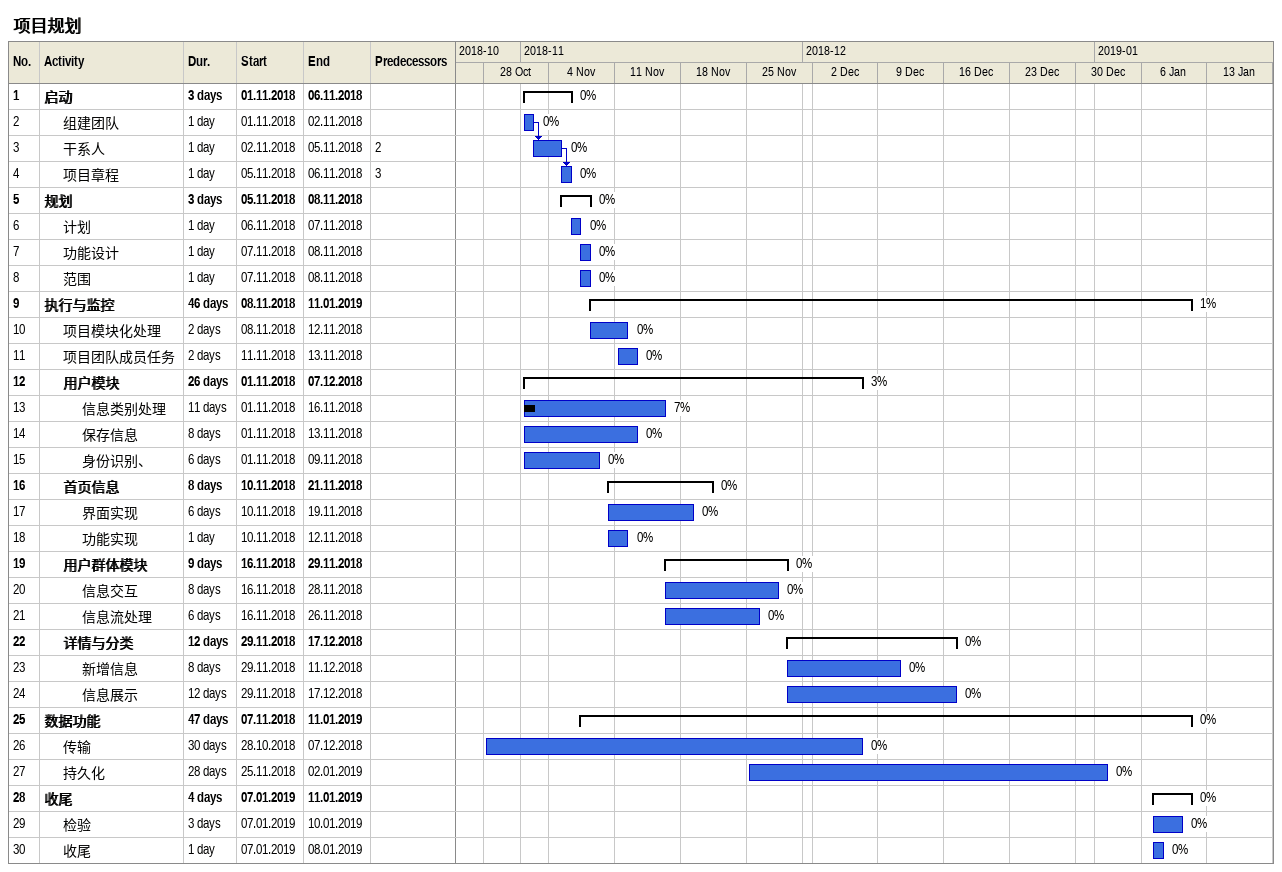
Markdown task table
项目规划

| ID | Level | Task | Duration | Start | Finish | Predecessors | % complete |
|---|---|---|---|---|---|---|---|
| 1 | 1 | **启动** | 3d | 2018-11-01 | 2018-11-06 |  | 0 |
| 2 | 2 | 组建团队 | 1d | 2018-11-01 | 2018-11-02 |  | 0 |
| 3 | 2 | 干系人 | 1d | 2018-11-02 | 2018-11-05 | 2 | 0 |
| 4 | 2 | 项目章程 | 1d | 2018-11-05 | 2018-11-06 | 3 | 0 |
| 5 | 1 | **规划** | 3d | 2018-11-05 | 2018-11-08 |  | 0 |
| 6 | 2 | 计划 | 1d | 2018-11-06 | 2018-11-07 |  | 0 |
| 7 | 2 | 功能设计 | 1d | 2018-11-07 | 2018-11-08 |  | 0 |
| 8 | 2 | 范围 | 1d | 2018-11-07 | 2018-11-08 |  | 0 |
| 9 | 1 | **执行与监控** | 46d | 2018-11-08 | 2019-01-11 |  | 1 |
| 10 | 2 | 项目模块化处理 | 2d | 2018-11-08 | 2018-11-12 |  | 0 |
| 11 | 2 | 项目团队成员任务 | 2d | 2018-11-11 | 2018-11-13 |  | 0 |
| 12 | 2 | **用户模块** | 26d | 2018-11-01 | 2018-12-07 |  | 3 |
| 13 | 3 | 信息类别处理 | 11d | 2018-11-01 | 2018-11-16 |  | 7 |
| 14 | 3 | 保存信息 | 8d | 2018-11-01 | 2018-11-13 |  | 0 |
| 15 | 3 | 身份识别、 | 6d | 2018-11-01 | 2018-11-09 |  | 0 |
| 16 | 2 | **首页信息** | 8d | 2018-11-10 | 2018-11-21 |  | 0 |
| 17 | 3 | 界面实现 | 6d | 2018-11-10 | 2018-11-19 |  | 0 |
| 18 | 3 | 功能实现 | 1d | 2018-11-10 | 2018-11-12 |  | 0 |
| 19 | 2 | **用户群体模块** | 9d | 2018-11-16 | 2018-11-29 |  | 0 |
| 20 | 3 | 信息交互 | 8d | 2018-11-16 | 2018-11-28 |  | 0 |
| 21 | 3 | 信息流处理 | 6d | 2018-11-16 | 2018-11-26 |  | 0 |
| 22 | 2 | **详情与分类** | 12d | 2018-11-29 | 2018-12-17 |  | 0 |
| 23 | 3 | 新增信息 | 8d | 2018-11-29 | 2018-12-11 |  | 0 |
| 24 | 3 | 信息展示 | 12d | 2018-11-29 | 2018-12-17 |  | 0 |
| 25 | 1 | **数据功能** | 47d | 2018-11-07 | 2019-01-11 |  | 0 |
| 26 | 2 | 传输 | 30d | 2018-10-28 | 2018-12-07 |  | 0 |
| 27 | 2 | 持久化 | 28d | 2018-11-25 | 2019-01-02 |  | 0 |
| 28 | 1 | **收尾** | 4d | 2019-01-07 | 2019-01-11 |  | 0 |
| 29 | 2 | 检验 | 3d | 2019-01-07 | 2019-01-10 |  | 0 |
| 30 | 2 | 收尾 | 1d | 2019-01-07 | 2019-01-08 |  | 0 |
